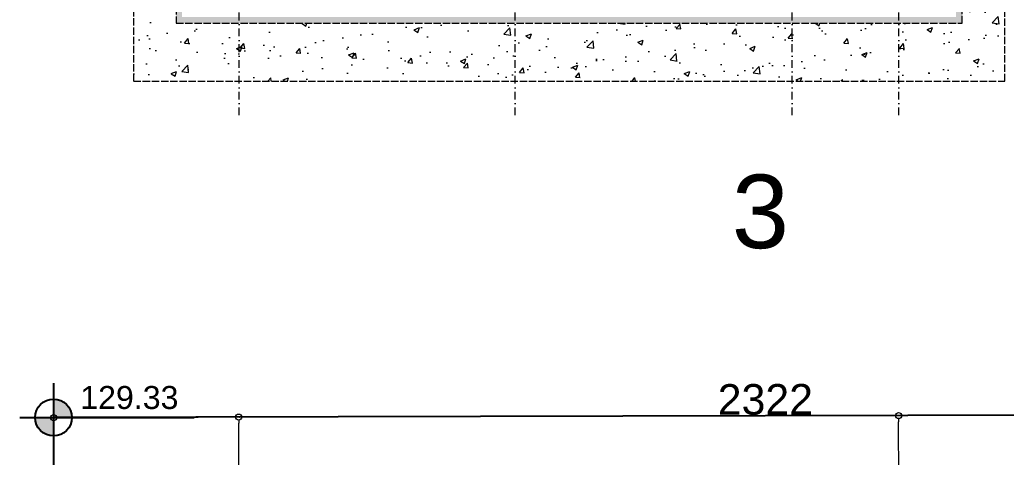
# Model space of a CAD drawing. Header units: millimetres. Extents: x 14753 to 45183, y 5640 to 19518.
# Drawn here: x 16489.8 to 16892, y 7123.2 to 7301.8 of the extents above; entities that cross this region are included whole.
import ezdxf

# ---------------------------------------------------------------- set-up
doc = ezdxf.new("R2010")
doc.units = ezdxf.units.MM
doc.linetypes.add('ACAD_ISO02W100', pattern=[15, 12, -3])
doc.linetypes.add('DASHDOT', pattern=[25.4, 12.7, -6.35, 0, -6.35])
for name, color, linetype, lineweight in [('İMARSINIRI', 7, 'Continuous', 0), ('k aks', 44, 'DASHDOT', 18), ('k ic olcu', 254, 'Continuous', 18), ('k tarama', 252, 'Continuous', 9), ('kesiklii çizgi', 244, 'ACAD_ISO02W100', 5), ('NKOT', 1, 'Continuous', 0), ('PARSEL_NO', 1, 'Continuous', 0), ('PARSELNOKTA', 30, 'Continuous', 0)]:
    doc.layers.add(name, color=color, linetype=linetype, lineweight=lineweight)
doc.layers.add('KADAS', color=1, linetype='Continuous')
doc.layers.add('YAzı', color=7, linetype='Continuous')
doc.styles.get("Standard").update_dxf_attribs({"font": 'arial.ttf'})
doc.styles.add('TXT', font='arial.ttf')
doc.dimstyles.new('Copy of VAZİYET', dxfattribs={"dimtxt": 50, "dimasz": 10, "dimexe": 1.25, "dimexo": 0.625, "dimgap": 1, "dimtad": 1, "dimdec": 0, "dimtxsty": 'TXT', "dimblk": 'DOTBLANK', "dimcen": 10, "dimadec": 0, "dimazin": 0, "dimtfac": 1, "dimtdec": 0, "dimtmove": 0, "dimatfit": 3, "dimldrblk": 'DOTBLANK', "dimfxl": 1, "dimarcsym": 0})

# ---------------------------------------------------------------- blocks, each defined once
blk = doc.blocks.new('GHFJ')
at = {"layer": 'KADAS', "ltscale": 50}
h = blk.add_hatch(color=6, dxfattribs=at)
h.dxf.hatch_style = 1
h.paths.add_polyline_path([(253583.5, 29982), (253613.5, 29982, 0.414936), (253583.5, 30012.1)])
h = blk.add_hatch(color=6, dxfattribs=at)
h.dxf.hatch_style = 1
h.paths.add_polyline_path([(253553.5, 29982.1, 0.414001), (253583.5, 29952.1), (253583.5, 29982)])
at = {"layer": 'KADAS', "color": 6, "ltscale": 50}
for p, q in [((253583.5, 30038.4), (253583.5, 29925.8)), ((253528.5, 29982.1), (253813, 29981.8))]:
    blk.add_line(p, q, dxfattribs=at)
blk.add_circle((253583.5, 29982.1), 30, dxfattribs=at)
blk = doc.blocks.new('_DOTBLANK')
at = {"color": 0, "linetype": 'ByBlock'}
blk.add_line((-0.5, 0), (-1, 0), dxfattribs=at)
blk.add_circle((0, 0), 0.5, dxfattribs=at)
blk = doc.blocks.new('*D839')
at = {"layer": 'Defpoints', "color": 0, "transparency": 16777216}
for p in [(359295.2, 4542868.6), (361617, 4542874.1), (361617, 4542874.1)]:
    blk.add_point(p, dxfattribs=at)
at = {"layer": 'k ic olcu', "color": 0, "lineweight": -2, "transparency": 16777216}
for p, q in [((359295.2, 4542868), (359295.2, 4542867.4)), ((359305.2, 4542868.6), (361607, 4542874.1)), ((361617, 4542873.5), (361617, 4542872.8))]:
    blk.add_line(p, q, dxfattribs=at)
at = {"layer": 'k ic olcu', "color": 0, "lineweight": -2, "transparency": 16777216, "xscale": 10, "yscale": 10, "zscale": 10}
for p, rotation in [((361617, 4542874.1), 0.1348984614891034), ((359295.2, 4542868.6), 180.1348984614891)]:
    blk.add_blockref('_DOTBLANK', p, dxfattribs=dict(at, rotation=rotation))
at = {"layer": 'k ic olcu', "color": 0, "transparency": 16777216, "insert": (360456, 4542897.9), "char_height": 50, "attachment_point": 5, "rotation": 0.1349, "style": 'TXT'}
blk.add_mtext('2322', dxfattribs=at)
blk = doc.blocks.new('*D864')
at = {"layer": 'Defpoints', "color": 0, "transparency": 16777216}
for p in [(359295.2, 4542868.6), (359302.5, 4539733.6), (359302.5, 4539733.6)]:
    blk.add_point(p, dxfattribs=at)
at = {"layer": 'k ic olcu', "color": 0, "lineweight": -2, "transparency": 16777216}
for p, q in [((359294.6, 4542868.6), (359293.9, 4542868.6)), ((359295.2, 4542858.6), (359302.5, 4539743.6)), ((359301.9, 4539733.6), (359301.3, 4539733.6))]:
    blk.add_line(p, q, dxfattribs=at)
at = {"layer": 'k ic olcu', "color": 0, "lineweight": -2, "transparency": 16777216, "xscale": 10, "yscale": 10, "zscale": 10}
for p, rotation in [((359295.2, 4542868.6), 90.13376459723236), ((359302.5, 4539733.6), 270.1337645972324)]:
    blk.add_blockref('_DOTBLANK', p, dxfattribs=dict(at, rotation=rotation))
at = {"layer": 'k ic olcu', "color": 0, "transparency": 16777216, "insert": (359325.4, 4541301.2), "char_height": 50, "attachment_point": 5, "rotation": 270.1338, "style": 'TXT'}
blk.add_mtext('3135', dxfattribs=at)
blk = doc.blocks.new('*D852')
at = {"layer": 'Defpoints', "color": 0, "transparency": 16777216}
for p in [(360673.2, 4542871.9), (360673.2, 4542871.9), (360673.9, 4542569.3)]:
    blk.add_point(p, dxfattribs=at)
at = {"layer": 'k ic olcu', "color": 0, "lineweight": -2, "transparency": 16777216}
for p, q in [((360673.9, 4542579.3), (360673.2, 4542861.9)), ((360673.8, 4542871.9), (360674.4, 4542871.9)), ((360674.5, 4542569.3), (360675.1, 4542569.3))]:
    blk.add_line(p, q, dxfattribs=at)
at = {"layer": 'k ic olcu', "color": 0, "lineweight": -2, "transparency": 16777216, "xscale": 10, "yscale": 10, "zscale": 10}
for p, rotation in [((360673.2, 4542871.9), 90.13489846153826), ((360673.9, 4542569.3), 270.1348984615383)]:
    blk.add_blockref('_DOTBLANK', p, dxfattribs=dict(at, rotation=rotation))
at = {"layer": 'k ic olcu', "color": 0, "transparency": 16777216, "insert": (360700.1, 4542720.7), "char_height": 50, "attachment_point": 5, "rotation": 270.1349, "style": 'TXT'}
blk.add_mtext('303', dxfattribs=at)
blk = doc.blocks.new('*D853')
at = {"layer": 'Defpoints', "color": 0, "transparency": 16777216}
for p in [(359597.2, 4542869.3), (359597.2, 4542869.3), (359597.9, 4542569.4)]:
    blk.add_point(p, dxfattribs=at)
at = {"layer": 'k ic olcu', "color": 0, "lineweight": -2, "transparency": 16777216}
for p, q in [((359597.8, 4542869.3), (359598.4, 4542869.3)), ((359597.9, 4542579.4), (359597.2, 4542859.3)), ((359598.5, 4542569.4), (359599.1, 4542569.4))]:
    blk.add_line(p, q, dxfattribs=at)
at = {"layer": 'k ic olcu', "color": 0, "lineweight": -2, "transparency": 16777216, "xscale": 10, "yscale": 10, "zscale": 10}
for p, rotation in [((359597.2, 4542869.3), 90.13489846155305), ((359597.9, 4542569.4), 270.1348984615531)]:
    blk.add_blockref('_DOTBLANK', p, dxfattribs=dict(at, rotation=rotation))
at = {"layer": 'k ic olcu', "color": 0, "transparency": 16777216, "insert": (359624.1, 4542719.4), "char_height": 50, "attachment_point": 5, "rotation": 270.1349, "style": 'TXT'}
blk.add_mtext('300', dxfattribs=at)
blk = doc.blocks.new('Bblok b-b kesiti')
at = {"layer": 'k tarama'}
h = blk.add_hatch(dxfattribs=at)
h.set_pattern_fill('AR-CONC', color=256, scale=0.5)
h.paths.add_polyline_path([(390841.6, 4549571.8), (390849.6, 4549557.9), (390862.1, 4549579.6), (390841.6, 4549579.6), (390841.6, 4549631.8), (390849.6, 4549617.9), (390862.1, 4549639.6), (390841.6, 4549639.6), (390841.6, 4549837.9), (390936, 4549837.9), (390936, 4549645.9), (390911, 4549645.9), (390911, 4549529.9), (392193, 4549529.9), (392193, 4549645.9), (392118, 4549645.9), (392118, 4549837.9), (392262.4, 4549837.9), (392262.4, 4549435.5), (390841.6, 4549435.5)])
h.paths.add_polyline_path([(390883, 4549723.9), (390691.1, 4549723.9), (390691.1, 4549757.2), (390883, 4549757.2)])
h.paths.add_polyline_path([(390874.1, 4549580.9), (390818.2, 4549580.9), (390818.2, 4549604.7), (390874.1, 4549604.7)])
h.paths.add_polyline_path([(390859.4, 4549833.4), (390763.6, 4549833.4), (390763.6, 4549857.9), (390859.4, 4549857.9)])
h = blk.add_hatch(dxfattribs=at)
h.set_pattern_fill('GRAVEL', color=256)
h.paths.add_polyline_path([(390936, 4549837.9), (390946, 4549837.9), (390946, 4549635.9), (390921, 4549635.9), (390921, 4549539.9), (392183, 4549539.9), (392183, 4549635.9), (392108, 4549635.9), (392108, 4549837.9), (392118, 4549837.9), (392118, 4549645.9), (392193, 4549645.9), (392193, 4549529.9), (390911, 4549529.9), (390911, 4549645.9), (390936, 4549645.9)])
at = {"layer": 'k aks'}
for p, q in [((391014, 4549379.6), (391014, 4550901.1)), ((391464, 4549379.6), (391464, 4550901.1)), ((391916, 4549379.6), (391916, 4550901.1)), ((392090, 4549379.6), (392090, 4550901.1))]:
    blk.add_line(p, q, dxfattribs=at)
at = {"layer": 'kesiklii çizgi'}
for points in [[(390964, 4549837.9), (390841.6, 4549837.9), (390841.6, 4549435.5), (392262.4, 4549435.5), (392262.4, 4549837.9), (392090, 4549837.9)], [(390936, 4549837.9), (390936, 4549645.9), (390911, 4549645.9), (390911, 4549529.9), (392193, 4549529.9), (392193, 4549645.9), (392118, 4549645.9), (392118, 4549837.9)]]:
    blk.add_lwpolyline(points, dxfattribs=at)
blk = doc.blocks.new('vaziyet1')
at = {"layer": 'İMARSINIRI'}
for q in [(361617, 4542874.1), (359302.5, 4539733.6)]:
    blk.add_line((359295.2, 4542868.6), q, dxfattribs=at)
at = {"layer": 'PARSELNOKTA'}
blk.add_point((359295.2, 4542868.6), dxfattribs=at)
at = {"layer": 'YAzı'}
blk.add_lwpolyline([(361618.3, 4542278.9), (361617, 4542874.1), (359295.2, 4542868.6), (359302.5, 4539733.6), (359302.5, 4539733.6), (361624.1, 4539545)], close=True, dxfattribs=at)
at = {"layer": 'k ic olcu'}
blk.add_blockref('Bblok b-b kesiti', (-31416.1, -6017.6), dxfattribs=at)
at = {"layer": 'KADAS', "rotation": 0.1238215090595924}
blk.add_blockref('GHFJ', (105777.1, 4512338.6), dxfattribs=at)
at = {"layer": 'NKOT'}
blk.add_text('129.33', height=37.5, dxfattribs=at).set_placement((359338.7, 4542882.6, 12933.2))
at = {"layer": 'PARSEL_NO'}
blk.add_text('3', height=120, dxfattribs=at).set_placement((360401.3, 4543145.1))
at = {"layer": 'k ic olcu'}
for p1, p2, picture, middle in [((359295.2, 4542868.6), (361617, 4542874.1), '*D839', (360456, 4542897.9)), ((360673.9, 4542569.3), (360673.2, 4542871.9), '*D852', (360700.1, 4542720.7)), ((359295.2, 4542868.6), (359302.5, 4539733.6), '*D864', (359325.4, 4541301.2)), ((359597.9, 4542569.4), (359597.2, 4542869.3), '*D853', (359624.1, 4542719.4))]:
    dim = blk.add_aligned_dim(p1=p1, p2=p2, distance=0, dimstyle='Copy of VAZİYET', dxfattribs=at)
    dim.commit()
    dim.dimension.update_dxf_attribs({"geometry": picture, "text_midpoint": middle})

msp = doc.modelspace()

# ---------------------------------------------------------------- block references
at = {"layer": 'k ic olcu', "xscale": 0.25, "yscale": 0.25, "zscale": 0.25}
msp.add_blockref('vaziyet1', (-73320.24, -1128577.72), dxfattribs=at)

doc.saveas('drawing.dxf')
